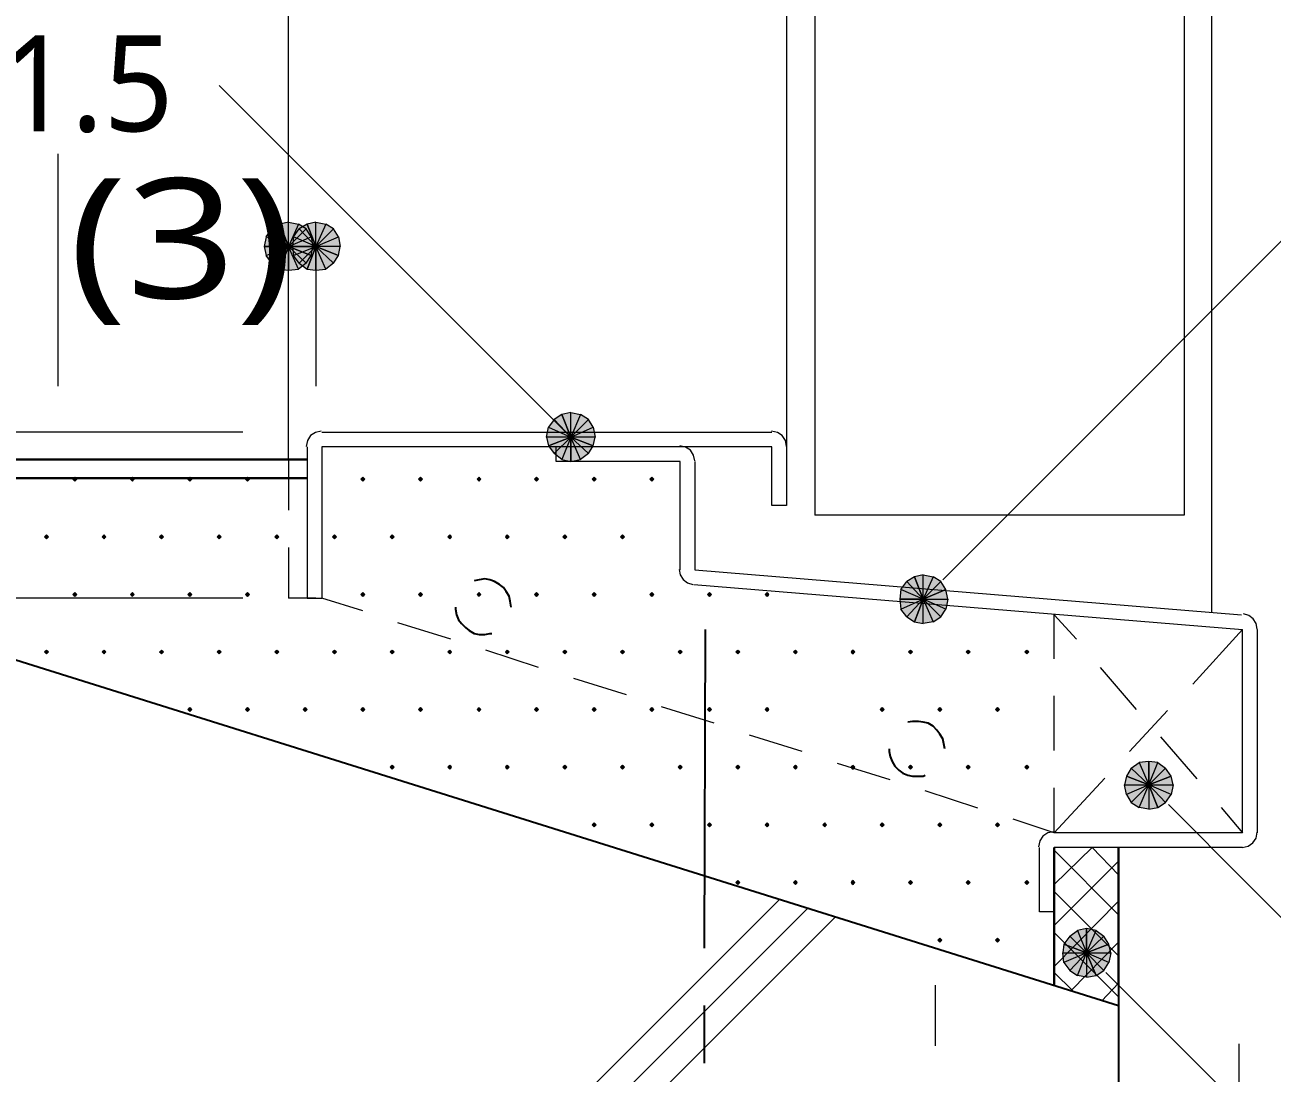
# Model space of a CAD drawing. Header units: millimetres. Extents: x 0 to 420, y 0 to 297.
# Drawn here: x 114.47 to 141.5, y 181.36 to 204.06 of the extents above; entities that cross this region are included whole.
import ezdxf
from ezdxf.enums import TextEntityAlignment as Align

# ---------------------------------------------------------------- set-up
doc = ezdxf.new("R2010")
doc.units = ezdxf.units.MM
doc.styles.add('kst32b', font='NotoSansJP-Variable.ttf')

msp = doc.modelspace()

# ---------------------------------------------------------------- hatches: boundary and pattern name
h = msp.add_hatch(color=7)
h.paths.add_polyline_path([(120.565, 199.644), (120.396, 199.75), (120.184, 199.263), (120.565, 199.644)])
h.paths.add_polyline_path([(120.396, 199.75), (120.184, 199.263), (120.184, 199.792), (120.396, 199.75)])
h.paths.add_polyline_path([(120.184, 199.263), (120.184, 199.792), (119.994, 199.75), (120.184, 199.263)])
h = msp.add_hatch(color=7)
h.paths.add_polyline_path([(121.158, 199.644), (120.989, 199.75), (120.777, 199.263), (121.158, 199.644)])
h.paths.add_polyline_path([(120.989, 199.75), (120.777, 199.263), (120.777, 199.792), (120.989, 199.75)])
h.paths.add_polyline_path([(120.777, 199.263), (120.777, 199.792), (120.587, 199.75), (120.777, 199.263)])
h = msp.add_hatch(color=7)
h.paths.add_polyline_path([(119.994, 199.75), (119.825, 199.644), (120.184, 199.263), (119.994, 199.75)])
h.paths.add_polyline_path([(119.825, 199.644), (120.184, 199.263), (119.698, 199.475), (119.825, 199.644)])
h.paths.add_polyline_path([(120.184, 199.263), (119.698, 199.475), (119.655, 199.263), (120.184, 199.263)])
h = msp.add_hatch(color=7)
h.paths.add_polyline_path([(120.671, 199.072), (120.713, 199.263), (120.184, 199.263), (120.671, 199.072)])
h.paths.add_polyline_path([(120.713, 199.263), (120.184, 199.263), (120.671, 199.475), (120.713, 199.263)])
h.paths.add_polyline_path([(120.184, 199.263), (120.671, 199.475), (120.565, 199.644), (120.184, 199.263)])
h = msp.add_hatch(color=7)
h.paths.add_polyline_path([(120.587, 199.75), (120.417, 199.644), (120.777, 199.263), (120.587, 199.75)])
h.paths.add_polyline_path([(120.417, 199.644), (120.777, 199.263), (120.29, 199.475), (120.417, 199.644)])
h.paths.add_polyline_path([(120.777, 199.263), (120.29, 199.475), (120.269, 199.263), (120.777, 199.263)])
h = msp.add_hatch(color=7)
h.paths.add_polyline_path([(121.264, 199.072), (121.306, 199.263), (120.777, 199.263), (121.264, 199.072)])
h.paths.add_polyline_path([(121.306, 199.263), (120.777, 199.263), (121.264, 199.475), (121.306, 199.263)])
h.paths.add_polyline_path([(120.777, 199.263), (121.264, 199.475), (121.158, 199.644), (120.777, 199.263)])
h = msp.add_hatch(color=7)
h.paths.add_polyline_path([(119.655, 199.263), (119.698, 199.072), (120.184, 199.263), (119.655, 199.263)])
h.paths.add_polyline_path([(119.698, 199.072), (120.184, 199.263), (119.825, 198.903), (119.698, 199.072)])
h.paths.add_polyline_path([(120.184, 199.263), (119.825, 198.903), (119.994, 198.776), (120.184, 199.263)])
for points in [[(119.994, 198.776), (120.184, 198.755), (120.184, 199.263), (119.994, 198.776)], [(120.587, 198.776), (120.777, 198.755), (120.777, 199.263), (120.587, 198.776)], [(126.111, 195.622), (125.942, 195.516), (126.302, 195.136), (126.111, 195.622)], [(115.549, 194.268), (115.528, 194.246), (115.507, 194.225), (115.528, 194.204), (115.549, 194.183), (115.57, 194.204), (115.591, 194.225), (115.57, 194.246), (115.549, 194.268)], [(116.798, 194.268), (116.777, 194.246), (116.755, 194.225), (116.777, 194.204), (116.798, 194.183), (116.819, 194.204), (116.84, 194.225), (116.819, 194.246), (116.798, 194.268)], [(118.046, 194.268), (118.025, 194.246), (118.004, 194.225), (118.025, 194.204), (118.046, 194.183), (118.068, 194.204), (118.089, 194.225), (118.068, 194.246), (118.046, 194.268)], [(119.295, 194.268), (119.274, 194.246), (119.253, 194.225), (119.274, 194.204), (119.295, 194.183), (119.317, 194.204), (119.338, 194.225), (119.317, 194.246), (119.295, 194.268)], [(121.793, 194.268), (121.772, 194.246), (121.751, 194.225), (121.772, 194.204), (121.793, 194.183), (121.814, 194.204), (121.835, 194.225), (121.814, 194.246), (121.793, 194.268)], [(123.042, 194.268), (123.021, 194.246), (123, 194.225), (123.021, 194.204), (123.042, 194.183), (123.063, 194.204), (123.084, 194.225), (123.063, 194.246), (123.042, 194.268)], [(124.312, 194.268), (124.291, 194.246), (124.27, 194.225), (124.291, 194.204), (124.312, 194.183), (124.333, 194.204), (124.354, 194.225), (124.333, 194.246), (124.312, 194.268)], [(125.561, 194.268), (125.54, 194.246), (125.518, 194.225), (125.54, 194.204), (125.561, 194.183), (125.582, 194.204), (125.603, 194.225), (125.582, 194.246), (125.561, 194.268)], [(126.81, 194.268), (126.788, 194.246), (126.767, 194.225), (126.788, 194.204), (126.81, 194.183), (126.831, 194.204), (126.852, 194.225), (126.831, 194.246), (126.81, 194.268)], [(128.058, 194.268), (128.037, 194.246), (128.016, 194.225), (128.037, 194.204), (128.058, 194.183), (128.079, 194.204), (128.101, 194.225), (128.079, 194.246), (128.058, 194.268)], [(114.935, 193.019), (114.914, 192.998), (114.893, 192.976), (114.914, 192.955), (114.935, 192.934), (114.956, 192.955), (114.977, 192.976), (114.956, 192.998), (114.935, 193.019)], [(116.184, 193.019), (116.163, 192.998), (116.142, 192.976), (116.163, 192.955), (116.184, 192.934), (116.205, 192.955), (116.226, 192.976), (116.205, 192.998), (116.184, 193.019)], [(117.433, 193.019), (117.412, 192.998), (117.39, 192.976), (117.412, 192.955), (117.433, 192.934), (117.454, 192.955), (117.475, 192.976), (117.454, 192.998), (117.433, 193.019)], [(118.682, 193.019), (118.66, 192.998), (118.639, 192.976), (118.66, 192.955), (118.682, 192.934), (118.703, 192.955), (118.724, 192.976), (118.703, 192.998), (118.682, 193.019)], [(119.93, 193.019), (119.909, 192.998), (119.888, 192.976), (119.909, 192.955), (119.93, 192.934), (119.952, 192.955), (119.973, 192.976), (119.952, 192.998), (119.93, 193.019)], [(121.179, 193.019), (121.158, 192.998), (121.137, 192.976), (121.158, 192.955), (121.179, 192.934), (121.2, 192.955), (121.221, 192.976), (121.2, 192.998), (121.179, 193.019)], [(122.428, 193.019), (122.407, 192.998), (122.386, 192.976), (122.407, 192.955), (122.428, 192.934), (122.449, 192.955), (122.47, 192.976), (122.449, 192.998), (122.428, 193.019)], [(123.677, 193.019), (123.656, 192.998), (123.635, 192.976), (123.656, 192.955), (123.677, 192.934), (123.698, 192.955), (123.719, 192.976), (123.698, 192.998), (123.677, 193.019)], [(124.926, 193.019), (124.904, 192.998), (124.883, 192.976), (124.904, 192.955), (124.926, 192.934), (124.947, 192.955), (124.968, 192.976), (124.947, 192.998), (124.926, 193.019)], [(126.175, 193.019), (126.153, 192.998), (126.132, 192.976), (126.153, 192.955), (126.175, 192.934), (126.196, 192.955), (126.217, 192.976), (126.196, 192.998), (126.175, 193.019)], [(127.423, 193.019), (127.402, 192.998), (127.381, 192.976), (127.402, 192.955), (127.423, 192.934), (127.445, 192.955), (127.466, 192.976), (127.445, 192.998), (127.423, 193.019)], [(134.429, 191.833), (134.324, 192.003), (133.943, 191.622), (134.429, 191.833)], [(115.549, 191.77), (115.528, 191.749), (115.507, 191.728), (115.528, 191.706), (115.549, 191.685), (115.57, 191.706), (115.591, 191.728), (115.57, 191.749), (115.549, 191.77)], [(116.798, 191.77), (116.777, 191.749), (116.755, 191.728), (116.777, 191.706), (116.798, 191.685), (116.819, 191.706), (116.84, 191.728), (116.819, 191.749), (116.798, 191.77)], [(118.046, 191.77), (118.025, 191.749), (118.004, 191.728), (118.025, 191.706), (118.046, 191.685), (118.068, 191.706), (118.089, 191.728), (118.068, 191.749), (118.046, 191.77)], [(119.295, 191.77), (119.274, 191.749), (119.253, 191.728), (119.274, 191.706), (119.295, 191.685), (119.317, 191.706), (119.338, 191.728), (119.317, 191.749), (119.295, 191.77)], [(121.793, 191.77), (121.772, 191.749), (121.751, 191.728), (121.772, 191.706), (121.793, 191.685), (121.814, 191.706), (121.835, 191.728), (121.814, 191.749), (121.793, 191.77)], [(123.042, 191.77), (123.021, 191.749), (123, 191.728), (123.021, 191.706), (123.042, 191.685), (123.063, 191.706), (123.084, 191.728), (123.063, 191.749), (123.042, 191.77)], [(124.312, 191.77), (124.291, 191.749), (124.27, 191.728), (124.291, 191.706), (124.312, 191.685), (124.333, 191.706), (124.354, 191.728), (124.333, 191.749), (124.312, 191.77)], [(125.561, 191.77), (125.54, 191.749), (125.518, 191.728), (125.54, 191.706), (125.561, 191.685), (125.582, 191.706), (125.603, 191.728), (125.582, 191.749), (125.561, 191.77)], [(126.81, 191.77), (126.788, 191.749), (126.767, 191.728), (126.788, 191.706), (126.81, 191.685), (126.831, 191.706), (126.852, 191.728), (126.831, 191.749), (126.81, 191.77)], [(128.058, 191.77), (128.037, 191.749), (128.016, 191.728), (128.037, 191.706), (128.058, 191.685), (128.079, 191.706), (128.101, 191.728), (128.079, 191.749), (128.058, 191.77)], [(129.307, 191.77), (129.286, 191.749), (129.265, 191.728), (129.286, 191.706), (129.307, 191.685), (129.328, 191.706), (129.35, 191.728), (129.328, 191.749), (129.307, 191.77)], [(130.556, 191.77), (130.535, 191.749), (130.514, 191.728), (130.535, 191.706), (130.556, 191.685), (130.577, 191.706), (130.598, 191.728), (130.577, 191.749), (130.556, 191.77)], [(114.935, 190.521), (114.914, 190.5), (114.893, 190.479), (114.914, 190.458), (114.935, 190.437), (114.956, 190.458), (114.977, 190.479), (114.956, 190.5), (114.935, 190.521)], [(116.184, 190.521), (116.163, 190.5), (116.142, 190.479), (116.163, 190.458), (116.184, 190.437), (116.205, 190.458), (116.226, 190.479), (116.205, 190.5), (116.184, 190.521)], [(117.433, 190.521), (117.412, 190.5), (117.39, 190.479), (117.412, 190.458), (117.433, 190.437), (117.454, 190.458), (117.475, 190.479), (117.454, 190.5), (117.433, 190.521)], [(118.682, 190.521), (118.66, 190.5), (118.639, 190.479), (118.66, 190.458), (118.682, 190.437), (118.703, 190.458), (118.724, 190.479), (118.703, 190.5), (118.682, 190.521)], [(119.93, 190.521), (119.909, 190.5), (119.888, 190.479), (119.909, 190.458), (119.93, 190.437), (119.952, 190.458), (119.973, 190.479), (119.952, 190.5), (119.93, 190.521)], [(121.179, 190.521), (121.158, 190.5), (121.137, 190.479), (121.158, 190.458), (121.179, 190.437), (121.2, 190.458), (121.221, 190.479), (121.2, 190.5), (121.179, 190.521)], [(122.428, 190.521), (122.407, 190.5), (122.386, 190.479), (122.407, 190.458), (122.428, 190.437), (122.449, 190.458), (122.47, 190.479), (122.449, 190.5), (122.428, 190.521)], [(123.677, 190.521), (123.656, 190.5), (123.635, 190.479), (123.656, 190.458), (123.677, 190.437), (123.698, 190.458), (123.719, 190.479), (123.698, 190.5), (123.677, 190.521)], [(124.926, 190.521), (124.904, 190.5), (124.883, 190.479), (124.904, 190.458), (124.926, 190.437), (124.947, 190.458), (124.968, 190.479), (124.947, 190.5), (124.926, 190.521)], [(126.175, 190.521), (126.153, 190.5), (126.132, 190.479), (126.153, 190.458), (126.175, 190.437), (126.196, 190.458), (126.217, 190.479), (126.196, 190.5), (126.175, 190.521)], [(127.423, 190.521), (127.402, 190.5), (127.381, 190.479), (127.402, 190.458), (127.423, 190.437), (127.445, 190.458), (127.466, 190.479), (127.445, 190.5), (127.423, 190.521)], [(128.672, 190.521), (128.651, 190.5), (128.63, 190.479), (128.651, 190.458), (128.672, 190.437), (128.693, 190.458), (128.715, 190.479), (128.693, 190.5), (128.672, 190.521)], [(129.921, 190.521), (129.9, 190.5), (129.879, 190.479), (129.9, 190.458), (129.921, 190.437), (129.942, 190.458), (129.963, 190.479), (129.942, 190.5), (129.921, 190.521)], [(131.17, 190.521), (131.149, 190.5), (131.128, 190.479), (131.149, 190.458), (131.17, 190.437), (131.191, 190.458), (131.212, 190.479), (131.191, 190.5), (131.17, 190.521)], [(132.419, 190.521), (132.397, 190.5), (132.376, 190.479), (132.397, 190.458), (132.419, 190.437), (132.44, 190.458), (132.461, 190.479), (132.44, 190.5), (132.419, 190.521)], [(133.668, 190.521), (133.646, 190.5), (133.625, 190.479), (133.646, 190.458), (133.668, 190.437), (133.689, 190.458), (133.71, 190.479), (133.689, 190.5), (133.668, 190.521)], [(134.916, 190.521), (134.895, 190.5), (134.874, 190.479), (134.895, 190.458), (134.916, 190.437), (134.938, 190.458), (134.959, 190.479), (134.938, 190.5), (134.916, 190.521)], [(136.186, 190.521), (136.165, 190.5), (136.144, 190.479), (136.165, 190.458), (136.186, 190.437), (136.208, 190.458), (136.229, 190.479), (136.208, 190.5), (136.186, 190.521)], [(118.046, 189.272), (118.025, 189.251), (118.004, 189.23), (118.025, 189.209), (118.046, 189.188), (118.068, 189.209), (118.089, 189.23), (118.068, 189.251), (118.046, 189.272)], [(119.295, 189.272), (119.274, 189.251), (119.253, 189.23), (119.274, 189.209), (119.295, 189.188), (119.317, 189.209), (119.338, 189.23), (119.317, 189.251), (119.295, 189.272)], [(120.544, 189.272), (120.523, 189.251), (120.502, 189.23), (120.523, 189.209), (120.544, 189.188), (120.565, 189.209), (120.587, 189.23), (120.565, 189.251), (120.544, 189.272)], [(121.793, 189.272), (121.772, 189.251), (121.751, 189.23), (121.772, 189.209), (121.793, 189.188), (121.814, 189.209), (121.835, 189.23), (121.814, 189.251), (121.793, 189.272)], [(123.042, 189.272), (123.021, 189.251), (123, 189.23), (123.021, 189.209), (123.042, 189.188), (123.063, 189.209), (123.084, 189.23), (123.063, 189.251), (123.042, 189.272)], [(124.312, 189.272), (124.291, 189.251), (124.27, 189.23), (124.291, 189.209), (124.312, 189.188), (124.333, 189.209), (124.354, 189.23), (124.333, 189.251), (124.312, 189.272)], [(125.561, 189.272), (125.54, 189.251), (125.518, 189.23), (125.54, 189.209), (125.561, 189.188), (125.582, 189.209), (125.603, 189.23), (125.582, 189.251), (125.561, 189.272)], [(126.81, 189.272), (126.788, 189.251), (126.767, 189.23), (126.788, 189.209), (126.81, 189.188), (126.831, 189.209), (126.852, 189.23), (126.831, 189.251), (126.81, 189.272)], [(128.058, 189.272), (128.037, 189.251), (128.016, 189.23), (128.037, 189.209), (128.058, 189.188), (128.079, 189.209), (128.101, 189.23), (128.079, 189.251), (128.058, 189.272)], [(129.307, 189.272), (129.286, 189.251), (129.265, 189.23), (129.286, 189.209), (129.307, 189.188), (129.328, 189.209), (129.35, 189.23), (129.328, 189.251), (129.307, 189.272)], [(130.556, 189.272), (130.535, 189.251), (130.514, 189.23), (130.535, 189.209), (130.556, 189.188), (130.577, 189.209), (130.598, 189.23), (130.577, 189.251), (130.556, 189.272)], [(133.054, 189.272), (133.033, 189.251), (133.011, 189.23), (133.033, 189.209), (133.054, 189.188), (133.075, 189.209), (133.096, 189.23), (133.075, 189.251), (133.054, 189.272)], [(134.303, 189.272), (134.281, 189.251), (134.26, 189.23), (134.281, 189.209), (134.303, 189.188), (134.324, 189.209), (134.345, 189.23), (134.324, 189.251), (134.303, 189.272)], [(135.551, 189.272), (135.53, 189.251), (135.509, 189.23), (135.53, 189.209), (135.551, 189.188), (135.572, 189.209), (135.594, 189.23), (135.572, 189.251), (135.551, 189.272)], [(122.428, 188.023), (122.407, 188.002), (122.386, 187.981), (122.407, 187.96), (122.428, 187.939), (122.449, 187.96), (122.47, 187.981), (122.449, 188.002), (122.428, 188.023)], [(123.677, 188.023), (123.656, 188.002), (123.635, 187.981), (123.656, 187.96), (123.677, 187.939), (123.698, 187.96), (123.719, 187.981), (123.698, 188.002), (123.677, 188.023)], [(124.926, 188.023), (124.904, 188.002), (124.883, 187.981), (124.904, 187.96), (124.926, 187.939), (124.947, 187.96), (124.968, 187.981), (124.947, 188.002), (124.926, 188.023)], [(126.175, 188.023), (126.153, 188.002), (126.132, 187.981), (126.153, 187.96), (126.175, 187.939), (126.196, 187.96), (126.217, 187.981), (126.196, 188.002), (126.175, 188.023)], [(127.423, 188.023), (127.402, 188.002), (127.381, 187.981), (127.402, 187.96), (127.423, 187.939), (127.445, 187.96), (127.466, 187.981), (127.445, 188.002), (127.423, 188.023)], [(128.672, 188.023), (128.651, 188.002), (128.63, 187.981), (128.651, 187.96), (128.672, 187.939), (128.693, 187.96), (128.715, 187.981), (128.693, 188.002), (128.672, 188.023)], [(129.921, 188.023), (129.9, 188.002), (129.879, 187.981), (129.9, 187.96), (129.921, 187.939), (129.942, 187.96), (129.963, 187.981), (129.942, 188.002), (129.921, 188.023)], [(131.17, 188.023), (131.149, 188.002), (131.128, 187.981), (131.149, 187.96), (131.17, 187.939), (131.191, 187.96), (131.212, 187.981), (131.191, 188.002), (131.17, 188.023)], [(132.419, 188.023), (132.397, 188.002), (132.376, 187.981), (132.397, 187.96), (132.419, 187.939), (132.44, 187.96), (132.461, 187.981), (132.44, 188.002), (132.419, 188.023)], [(133.668, 188.023), (133.646, 188.002), (133.625, 187.981), (133.646, 187.96), (133.668, 187.939), (133.689, 187.96), (133.71, 187.981), (133.689, 188.002), (133.668, 188.023)], [(134.916, 188.023), (134.895, 188.002), (134.874, 187.981), (134.895, 187.96), (134.916, 187.939), (134.938, 187.96), (134.959, 187.981), (134.938, 188.002), (134.916, 188.023)], [(136.186, 188.023), (136.165, 188.002), (136.144, 187.981), (136.165, 187.96), (136.186, 187.939), (136.208, 187.96), (136.229, 187.981), (136.208, 188.002), (136.186, 188.023)], [(139.023, 187.113), (139.192, 187.219), (138.832, 187.6), (139.023, 187.113)], [(126.81, 186.775), (126.788, 186.754), (126.767, 186.732), (126.788, 186.711), (126.81, 186.69), (126.831, 186.711), (126.852, 186.732), (126.831, 186.754), (126.81, 186.775)], [(128.058, 186.775), (128.037, 186.754), (128.016, 186.732), (128.037, 186.711), (128.058, 186.69), (128.079, 186.711), (128.101, 186.732), (128.079, 186.754), (128.058, 186.775)], [(129.307, 186.775), (129.286, 186.754), (129.265, 186.732), (129.286, 186.711), (129.307, 186.69), (129.328, 186.711), (129.35, 186.732), (129.328, 186.754), (129.307, 186.775)], [(130.556, 186.775), (130.535, 186.754), (130.514, 186.732), (130.535, 186.711), (130.556, 186.69), (130.577, 186.711), (130.598, 186.732), (130.577, 186.754), (130.556, 186.775)], [(131.805, 186.775), (131.784, 186.754), (131.762, 186.732), (131.784, 186.711), (131.805, 186.69), (131.826, 186.711), (131.847, 186.732), (131.826, 186.754), (131.805, 186.775)], [(133.054, 186.775), (133.033, 186.754), (133.011, 186.732), (133.033, 186.711), (133.054, 186.69), (133.075, 186.711), (133.096, 186.732), (133.075, 186.754), (133.054, 186.775)], [(134.303, 186.775), (134.281, 186.754), (134.26, 186.732), (134.281, 186.711), (134.303, 186.69), (134.324, 186.711), (134.345, 186.732), (134.324, 186.754), (134.303, 186.775)], [(135.551, 186.775), (135.53, 186.754), (135.509, 186.732), (135.53, 186.711), (135.551, 186.69), (135.572, 186.711), (135.594, 186.732), (135.572, 186.754), (135.551, 186.775)], [(129.921, 185.526), (129.9, 185.505), (129.879, 185.483), (129.9, 185.462), (129.921, 185.441), (129.942, 185.462), (129.963, 185.483), (129.942, 185.505), (129.921, 185.526)], [(131.17, 185.526), (131.149, 185.505), (131.128, 185.483), (131.149, 185.462), (131.17, 185.441), (131.191, 185.462), (131.212, 185.483), (131.191, 185.505), (131.17, 185.526)], [(132.419, 185.526), (132.397, 185.505), (132.376, 185.483), (132.397, 185.462), (132.419, 185.441), (132.44, 185.462), (132.461, 185.483), (132.44, 185.505), (132.419, 185.526)], [(133.668, 185.526), (133.646, 185.505), (133.625, 185.483), (133.646, 185.462), (133.668, 185.441), (133.689, 185.462), (133.71, 185.483), (133.689, 185.505), (133.668, 185.526)], [(134.916, 185.526), (134.895, 185.505), (134.874, 185.483), (134.895, 185.462), (134.916, 185.441), (134.938, 185.462), (134.959, 185.483), (134.938, 185.505), (134.916, 185.526)], [(136.186, 185.526), (136.165, 185.505), (136.144, 185.483), (136.165, 185.462), (136.186, 185.441), (136.208, 185.462), (136.229, 185.483), (136.208, 185.505), (136.186, 185.526)], [(134.303, 184.277), (134.281, 184.256), (134.26, 184.235), (134.281, 184.213), (134.303, 184.192), (134.324, 184.213), (134.345, 184.235), (134.324, 184.256), (134.303, 184.277)], [(135.551, 184.277), (135.53, 184.256), (135.509, 184.235), (135.53, 184.213), (135.551, 184.192), (135.572, 184.213), (135.594, 184.235), (135.572, 184.256), (135.551, 184.277)], [(137.689, 183.473), (137.859, 183.579), (137.478, 183.959), (137.689, 183.473)]]:
    msp.add_hatch(color=7).paths.add_polyline_path(points)
h = msp.add_hatch(color=7)
h.paths.add_polyline_path([(120.184, 198.755), (120.396, 198.776), (120.184, 199.263), (120.184, 198.755)])
h.paths.add_polyline_path([(120.396, 198.776), (120.184, 199.263), (120.565, 198.903), (120.396, 198.776)])
h.paths.add_polyline_path([(120.184, 199.263), (120.565, 198.903), (120.671, 199.072), (120.184, 199.263)])
h = msp.add_hatch(color=7)
h.paths.add_polyline_path([(120.269, 199.263), (120.29, 199.072), (120.777, 199.263), (120.269, 199.263)])
h.paths.add_polyline_path([(120.29, 199.072), (120.777, 199.263), (120.417, 198.903), (120.29, 199.072)])
h.paths.add_polyline_path([(120.777, 199.263), (120.417, 198.903), (120.587, 198.776), (120.777, 199.263)])
h = msp.add_hatch(color=7)
h.paths.add_polyline_path([(120.777, 198.755), (120.989, 198.776), (120.777, 199.263), (120.777, 198.755)])
h.paths.add_polyline_path([(120.989, 198.776), (120.777, 199.263), (121.158, 198.903), (120.989, 198.776)])
h.paths.add_polyline_path([(120.777, 199.263), (121.158, 198.903), (121.264, 199.072), (120.777, 199.263)])
h = msp.add_hatch(color=7)
h.paths.add_polyline_path([(125.942, 195.516), (125.815, 195.347), (126.302, 195.136), (125.942, 195.516)])
h.paths.add_polyline_path([(125.815, 195.347), (126.302, 195.136), (125.772, 195.136), (125.815, 195.347)])
h.paths.add_polyline_path([(126.302, 195.136), (125.772, 195.136), (125.815, 194.945), (126.302, 195.136)])
h = msp.add_hatch(color=7)
h.paths.add_polyline_path([(126.683, 195.516), (126.513, 195.622), (126.302, 195.136), (126.683, 195.516)])
h.paths.add_polyline_path([(126.513, 195.622), (126.302, 195.136), (126.302, 195.665), (126.513, 195.622)])
h.paths.add_polyline_path([(126.302, 195.136), (126.302, 195.665), (126.111, 195.622), (126.302, 195.136)])
h = msp.add_hatch(color=7)
h.paths.add_polyline_path([(126.788, 194.945), (126.831, 195.136), (126.302, 195.136), (126.788, 194.945)])
h.paths.add_polyline_path([(126.831, 195.136), (126.302, 195.136), (126.788, 195.347), (126.831, 195.136)])
h.paths.add_polyline_path([(126.302, 195.136), (126.788, 195.347), (126.683, 195.516), (126.302, 195.136)])
h = msp.add_hatch(color=7)
h.paths.add_polyline_path([(125.815, 194.945), (125.942, 194.776), (126.302, 195.136), (125.815, 194.945)])
h.paths.add_polyline_path([(125.942, 194.776), (126.302, 195.136), (126.111, 194.649), (125.942, 194.776)])
h.paths.add_polyline_path([(126.302, 195.136), (126.111, 194.649), (126.302, 194.606), (126.302, 195.136)])
h = msp.add_hatch(color=7)
h.paths.add_polyline_path([(126.302, 194.606), (126.513, 194.649), (126.302, 195.136), (126.302, 194.606)])
h.paths.add_polyline_path([(126.513, 194.649), (126.302, 195.136), (126.683, 194.776), (126.513, 194.649)])
h.paths.add_polyline_path([(126.302, 195.136), (126.683, 194.776), (126.788, 194.945), (126.302, 195.136)])
h = msp.add_hatch(color=7)
h.paths.add_polyline_path([(133.752, 192.109), (133.583, 192.003), (133.943, 191.622), (133.752, 192.109)])
h.paths.add_polyline_path([(133.583, 192.003), (133.943, 191.622), (133.456, 191.833), (133.583, 192.003)])
h.paths.add_polyline_path([(133.943, 191.622), (133.456, 191.833), (133.435, 191.622), (133.943, 191.622)])
h = msp.add_hatch(color=7)
h.paths.add_polyline_path([(134.324, 192.003), (134.154, 192.109), (133.943, 191.622), (134.324, 192.003)])
h.paths.add_polyline_path([(134.154, 192.109), (133.943, 191.622), (133.943, 192.151), (134.154, 192.109)])
h.paths.add_polyline_path([(133.943, 191.622), (133.943, 192.151), (133.752, 192.109), (133.943, 191.622)])
h = msp.add_hatch(color=7)
h.paths.add_polyline_path([(134.324, 191.241), (134.429, 191.41), (133.943, 191.622), (134.324, 191.241)])
h.paths.add_polyline_path([(134.429, 191.41), (133.943, 191.622), (134.472, 191.622), (134.429, 191.41)])
h.paths.add_polyline_path([(133.943, 191.622), (134.472, 191.622), (134.429, 191.833), (133.943, 191.622)])
h = msp.add_hatch(color=7)
h.paths.add_polyline_path([(133.435, 191.622), (133.456, 191.41), (133.943, 191.622), (133.435, 191.622)])
h.paths.add_polyline_path([(133.456, 191.41), (133.943, 191.622), (133.583, 191.241), (133.456, 191.41)])
h.paths.add_polyline_path([(133.943, 191.622), (133.583, 191.241), (133.752, 191.135), (133.943, 191.622)])
h = msp.add_hatch(color=7)
h.paths.add_polyline_path([(133.752, 191.135), (133.943, 191.093), (133.943, 191.622), (133.752, 191.135)])
h.paths.add_polyline_path([(133.943, 191.093), (133.943, 191.622), (134.154, 191.135), (133.943, 191.093)])
h.paths.add_polyline_path([(133.943, 191.622), (134.154, 191.135), (134.324, 191.241), (133.943, 191.622)])
h = msp.add_hatch(color=7)
h.paths.add_polyline_path([(138.832, 188.108), (138.621, 188.087), (138.832, 187.6), (138.832, 188.108)])
h.paths.add_polyline_path([(138.621, 188.087), (138.832, 187.6), (138.451, 187.96), (138.621, 188.087)])
h.paths.add_polyline_path([(138.832, 187.6), (138.451, 187.96), (138.345, 187.791), (138.832, 187.6)])
h = msp.add_hatch(color=7)
h.paths.add_polyline_path([(139.319, 187.791), (139.192, 187.96), (138.832, 187.6), (139.319, 187.791)])
h.paths.add_polyline_path([(139.192, 187.96), (138.832, 187.6), (139.023, 188.087), (139.192, 187.96)])
h.paths.add_polyline_path([(138.832, 187.6), (139.023, 188.087), (138.832, 188.108), (138.832, 187.6)])
h = msp.add_hatch(color=7)
h.paths.add_polyline_path([(138.345, 187.791), (138.303, 187.6), (138.832, 187.6), (138.345, 187.791)])
h.paths.add_polyline_path([(138.303, 187.6), (138.832, 187.6), (138.345, 187.388), (138.303, 187.6)])
h.paths.add_polyline_path([(138.832, 187.6), (138.345, 187.388), (138.451, 187.219), (138.832, 187.6)])
h = msp.add_hatch(color=7)
h.paths.add_polyline_path([(139.192, 187.219), (139.319, 187.388), (138.832, 187.6), (139.192, 187.219)])
h.paths.add_polyline_path([(139.319, 187.388), (138.832, 187.6), (139.361, 187.6), (139.319, 187.388)])
h.paths.add_polyline_path([(138.832, 187.6), (139.361, 187.6), (139.319, 187.791), (138.832, 187.6)])
h = msp.add_hatch(color=7)
h.paths.add_polyline_path([(138.451, 187.219), (138.621, 187.113), (138.832, 187.6), (138.451, 187.219)])
h.paths.add_polyline_path([(138.621, 187.113), (138.832, 187.6), (138.832, 187.071), (138.621, 187.113)])
h.paths.add_polyline_path([(138.832, 187.6), (138.832, 187.071), (139.023, 187.113), (138.832, 187.6)])
h = msp.add_hatch(color=7)
h.paths.add_polyline_path([(137.478, 184.489), (137.287, 184.446), (137.478, 183.959), (137.478, 184.489)])
h.paths.add_polyline_path([(137.287, 184.446), (137.478, 183.959), (137.118, 184.319), (137.287, 184.446)])
h.paths.add_polyline_path([(137.478, 183.959), (137.118, 184.319), (136.991, 184.15), (137.478, 183.959)])
h = msp.add_hatch(color=7)
h.paths.add_polyline_path([(137.964, 184.15), (137.859, 184.319), (137.478, 183.959), (137.964, 184.15)])
h.paths.add_polyline_path([(137.859, 184.319), (137.478, 183.959), (137.689, 184.446), (137.859, 184.319)])
h.paths.add_polyline_path([(137.478, 183.959), (137.689, 184.446), (137.478, 184.489), (137.478, 183.959)])
h = msp.add_hatch(color=7)
h.paths.add_polyline_path([(136.991, 184.15), (136.97, 183.959), (137.478, 183.959), (136.991, 184.15)])
h.paths.add_polyline_path([(136.97, 183.959), (137.478, 183.959), (136.991, 183.748), (136.97, 183.959)])
h.paths.add_polyline_path([(137.478, 183.959), (136.991, 183.748), (137.118, 183.579), (137.478, 183.959)])
h = msp.add_hatch(color=7)
h.paths.add_polyline_path([(137.859, 183.579), (137.964, 183.748), (137.478, 183.959), (137.859, 183.579)])
h.paths.add_polyline_path([(137.964, 183.748), (137.478, 183.959), (138.007, 183.959), (137.964, 183.748)])
h.paths.add_polyline_path([(137.478, 183.959), (138.007, 183.959), (137.964, 184.15), (137.478, 183.959)])
h = msp.add_hatch(color=7)
h.paths.add_polyline_path([(137.118, 183.579), (137.287, 183.473), (137.478, 183.959), (137.118, 183.579)])
h.paths.add_polyline_path([(137.287, 183.473), (137.478, 183.959), (137.478, 183.43), (137.287, 183.473)])
h.paths.add_polyline_path([(137.478, 183.959), (137.478, 183.43), (137.689, 183.473), (137.478, 183.959)])

# ---------------------------------------------------------------- linework, layer by layer
at = {"lineweight": 13}
for points in [[(120.184, 194.649), (120.184, 221.255)], [(130.979, 221.255), (130.979, 194.924)], [(131.593, 221.255), (131.593, 193.442)], [(139.594, 221.255), (139.594, 193.442)], [(140.187, 221.255), (140.187, 191.325)], [(126.302, 195.136), (118.682, 202.755)], [(134.366, 192.045), (143.849, 201.528)], [(115.189, 196.236), (115.189, 201.274)], [(120.777, 199.263), (120.184, 199.263)], [(120.777, 199.263), (120.777, 196.236)], [(119.19, 195.241), (104.182, 195.241)], [(120.893, 195.262), (120.766, 195.237), (120.661, 195.166), (120.591, 195.062), (120.565, 194.934)], [(120.904, 195.241), (130.662, 195.241)], [(130.979, 194.934), (130.954, 195.062), (130.883, 195.166), (130.779, 195.237), (130.651, 195.262)], [(120.587, 194.924), (120.587, 191.643)], [(120.904, 194.924), (120.904, 191.643)], [(130.662, 194.924), (120.904, 194.924)], [(128.672, 194.606), (125.984, 194.606), (125.984, 194.924)], [(128.99, 194.617), (128.964, 194.745), (128.894, 194.849), (128.789, 194.919), (128.662, 194.945)], [(130.979, 194.924), (130.979, 193.654), (130.662, 193.654), (130.662, 194.924)], [(120.184, 194.649), (120.184, 193.548)], [(128.672, 192.257), (128.672, 194.606)], [(128.99, 194.606), (128.99, 192.257)], [(139.594, 193.442), (131.593, 193.442)], [(120.184, 192.744), (120.184, 191.643)], [(128.651, 192.267), (128.674, 192.147), (128.737, 192.046), (128.832, 191.974), (128.95, 191.941)], [(128.99, 192.257), (140.843, 191.283)], [(128.969, 191.939), (140.864, 190.966)], [(119.19, 191.643), (104.182, 191.643)], [(120.777, 191.643), (120.184, 191.643)], [(120.587, 191.643), (120.904, 191.643)], [(120.777, 191.643), (120.587, 191.643)], [(121.793, 191.368), (120.904, 191.643)], [(136.779, 191.283), (137.266, 190.754)], [(136.779, 190.331), (136.779, 191.283)], [(141.182, 190.976), (141.159, 191.097), (141.096, 191.198), (141.001, 191.269), (140.883, 191.303)], [(123.698, 190.754), (122.555, 191.114)], [(139.785, 189.78), (140.864, 190.966)], [(140.864, 186.563), (140.864, 190.966)], [(141.182, 190.966), (141.182, 186.563)], [(125.603, 190.14), (124.46, 190.521)], [(137.774, 190.14), (138.557, 189.23)], [(127.508, 189.547), (126.365, 189.907)], [(136.779, 188.341), (136.779, 189.526)], [(129.413, 188.934), (128.27, 189.294)], [(138.409, 188.32), (139.234, 189.209)], [(131.318, 188.32), (130.175, 188.68)], [(139.086, 188.637), (139.869, 187.727)], [(133.223, 187.706), (132.08, 188.066)], [(136.779, 186.563), (137.88, 187.748)], [(135.128, 187.092), (133.985, 187.473)], [(140.864, 186.563), (136.779, 186.563), (136.779, 187.537)], [(139.255, 187.177), (144.484, 181.928)], [(140.399, 187.113), (140.864, 186.563)], [(136.779, 186.563), (135.89, 186.859)], [(136.768, 186.584), (136.641, 186.558), (136.536, 186.488), (136.466, 186.384), (136.44, 186.256)], [(140.854, 186.246), (140.981, 186.271), (141.086, 186.342), (141.156, 186.446), (141.182, 186.574)], [(136.779, 184.848), (136.462, 184.848), (136.462, 186.246)], [(140.864, 186.246), (136.779, 186.246)], [(136.779, 185.441), (137.604, 186.246)], [(138.176, 184.785), (136.779, 186.182)], [(138.176, 185.653), (137.604, 186.246)], [(136.779, 184.552), (138.176, 185.949)], [(138.176, 183.896), (136.779, 185.293)], [(115.57, 169.862), (130.831, 185.124)], [(116.374, 169.862), (131.445, 184.933)], [(136.779, 183.663), (138.176, 185.081)], [(117.158, 169.862), (132.038, 184.743)], [(138.176, 183.007), (136.779, 184.404)], [(137.139, 183.134), (138.176, 184.192)], [(137.181, 183.134), (136.779, 183.536)], [(137.816, 182.922), (138.176, 183.303)], [(137.901, 183.536), (143.15, 178.287)], [(134.197, 183.261), (134.197, 181.949)], [(140.779, 181.991), (140.779, 176.382)]]:
    msp.add_lwpolyline(points, dxfattribs=at)
at = {"lineweight": 0}
for points in [[(120.184, 199.263), (120.184, 199.792), (119.994, 199.75)], [(120.396, 199.75), (120.184, 199.263), (120.184, 199.792)], [(120.777, 199.263), (120.777, 199.792), (120.587, 199.75)], [(120.989, 199.75), (120.777, 199.263), (120.777, 199.792)], [(119.825, 199.644), (120.184, 199.263), (119.698, 199.475)], [(119.994, 199.75), (119.825, 199.644), (120.184, 199.263)], [(120.565, 199.644), (120.396, 199.75), (120.184, 199.263)], [(120.184, 199.263), (120.671, 199.475), (120.565, 199.644)], [(120.417, 199.644), (120.777, 199.263), (120.29, 199.475)], [(120.587, 199.75), (120.417, 199.644), (120.777, 199.263)], [(121.158, 199.644), (120.989, 199.75), (120.777, 199.263)], [(120.777, 199.263), (121.264, 199.475), (121.158, 199.644)], [(120.184, 199.263), (119.698, 199.475), (119.655, 199.263)], [(119.655, 199.263), (119.698, 199.072), (120.184, 199.263)], [(119.698, 199.072), (120.184, 199.263), (119.825, 198.903)], [(120.184, 199.263), (119.825, 198.903), (119.994, 198.776)], [(119.994, 198.776), (120.184, 198.755), (120.184, 199.263)], [(120.713, 199.263), (120.184, 199.263), (120.671, 199.475)], [(120.184, 198.755), (120.396, 198.776), (120.184, 199.263)], [(120.396, 198.776), (120.184, 199.263), (120.565, 198.903)], [(120.184, 199.263), (120.565, 198.903), (120.671, 199.072)], [(120.671, 199.072), (120.713, 199.263), (120.184, 199.263)], [(120.777, 199.263), (120.29, 199.475), (120.269, 199.263)], [(120.269, 199.263), (120.29, 199.072), (120.777, 199.263)], [(120.29, 199.072), (120.777, 199.263), (120.417, 198.903)], [(120.777, 199.263), (120.417, 198.903), (120.587, 198.776)], [(120.587, 198.776), (120.777, 198.755), (120.777, 199.263)], [(121.306, 199.263), (120.777, 199.263), (121.264, 199.475)], [(120.777, 198.755), (120.989, 198.776), (120.777, 199.263)], [(120.989, 198.776), (120.777, 199.263), (121.158, 198.903)], [(120.777, 199.263), (121.158, 198.903), (121.264, 199.072)], [(121.264, 199.072), (121.306, 199.263), (120.777, 199.263)], [(125.942, 195.516), (125.815, 195.347), (126.302, 195.136)], [(126.111, 195.622), (125.942, 195.516), (126.302, 195.136)], [(126.302, 195.136), (126.302, 195.665), (126.111, 195.622)], [(126.513, 195.622), (126.302, 195.136), (126.302, 195.665)], [(126.683, 195.516), (126.513, 195.622), (126.302, 195.136)], [(126.302, 195.136), (126.788, 195.347), (126.683, 195.516)], [(125.815, 195.347), (126.302, 195.136), (125.772, 195.136)], [(126.831, 195.136), (126.302, 195.136), (126.788, 195.347)], [(126.302, 195.136), (125.772, 195.136), (125.815, 194.945)], [(125.815, 194.945), (125.942, 194.776), (126.302, 195.136)], [(125.942, 194.776), (126.302, 195.136), (126.111, 194.649)], [(126.302, 195.136), (126.111, 194.649), (126.302, 194.606)], [(126.302, 194.606), (126.513, 194.649), (126.302, 195.136)], [(126.513, 194.649), (126.302, 195.136), (126.683, 194.776)], [(126.302, 195.136), (126.683, 194.776), (126.788, 194.945)], [(126.788, 194.945), (126.831, 195.136), (126.302, 195.136)], [(115.549, 194.268), (115.528, 194.246), (115.507, 194.225), (115.528, 194.204), (115.549, 194.183), (115.57, 194.204), (115.591, 194.225), (115.57, 194.246)], [(116.798, 194.268), (116.777, 194.246), (116.755, 194.225), (116.777, 194.204), (116.798, 194.183), (116.819, 194.204), (116.84, 194.225), (116.819, 194.246)], [(118.046, 194.268), (118.025, 194.246), (118.004, 194.225), (118.025, 194.204), (118.046, 194.183), (118.068, 194.204), (118.089, 194.225), (118.068, 194.246)], [(119.295, 194.268), (119.274, 194.246), (119.253, 194.225), (119.274, 194.204), (119.295, 194.183), (119.317, 194.204), (119.338, 194.225), (119.317, 194.246)], [(121.793, 194.268), (121.772, 194.246), (121.751, 194.225), (121.772, 194.204), (121.793, 194.183), (121.814, 194.204), (121.835, 194.225), (121.814, 194.246)], [(123.042, 194.268), (123.021, 194.246), (123, 194.225), (123.021, 194.204), (123.042, 194.183), (123.063, 194.204), (123.084, 194.225), (123.063, 194.246)], [(124.312, 194.268), (124.291, 194.246), (124.27, 194.225), (124.291, 194.204), (124.312, 194.183), (124.333, 194.204), (124.354, 194.225), (124.333, 194.246)], [(125.561, 194.268), (125.54, 194.246), (125.518, 194.225), (125.54, 194.204), (125.561, 194.183), (125.582, 194.204), (125.603, 194.225), (125.582, 194.246)], [(126.81, 194.268), (126.788, 194.246), (126.767, 194.225), (126.788, 194.204), (126.81, 194.183), (126.831, 194.204), (126.852, 194.225), (126.831, 194.246)], [(128.058, 194.268), (128.037, 194.246), (128.016, 194.225), (128.037, 194.204), (128.058, 194.183), (128.079, 194.204), (128.101, 194.225), (128.079, 194.246)], [(114.935, 193.019), (114.914, 192.998), (114.893, 192.976), (114.914, 192.955), (114.935, 192.934), (114.956, 192.955), (114.977, 192.976), (114.956, 192.998)], [(116.184, 193.019), (116.163, 192.998), (116.142, 192.976), (116.163, 192.955), (116.184, 192.934), (116.205, 192.955), (116.226, 192.976), (116.205, 192.998)], [(117.433, 193.019), (117.412, 192.998), (117.39, 192.976), (117.412, 192.955), (117.433, 192.934), (117.454, 192.955), (117.475, 192.976), (117.454, 192.998)], [(118.682, 193.019), (118.66, 192.998), (118.639, 192.976), (118.66, 192.955), (118.682, 192.934), (118.703, 192.955), (118.724, 192.976), (118.703, 192.998)], [(119.93, 193.019), (119.909, 192.998), (119.888, 192.976), (119.909, 192.955), (119.93, 192.934), (119.952, 192.955), (119.973, 192.976), (119.952, 192.998)], [(121.179, 193.019), (121.158, 192.998), (121.137, 192.976), (121.158, 192.955), (121.179, 192.934), (121.2, 192.955), (121.221, 192.976), (121.2, 192.998)], [(122.428, 193.019), (122.407, 192.998), (122.386, 192.976), (122.407, 192.955), (122.428, 192.934), (122.449, 192.955), (122.47, 192.976), (122.449, 192.998)], [(123.677, 193.019), (123.656, 192.998), (123.635, 192.976), (123.656, 192.955), (123.677, 192.934), (123.698, 192.955), (123.719, 192.976), (123.698, 192.998)], [(124.926, 193.019), (124.904, 192.998), (124.883, 192.976), (124.904, 192.955), (124.926, 192.934), (124.947, 192.955), (124.968, 192.976), (124.947, 192.998)], [(126.175, 193.019), (126.153, 192.998), (126.132, 192.976), (126.153, 192.955), (126.175, 192.934), (126.196, 192.955), (126.217, 192.976), (126.196, 192.998)], [(127.423, 193.019), (127.402, 192.998), (127.381, 192.976), (127.402, 192.955), (127.423, 192.934), (127.445, 192.955), (127.466, 192.976), (127.445, 192.998)], [(133.583, 192.003), (133.943, 191.622), (133.456, 191.833)], [(133.752, 192.109), (133.583, 192.003), (133.943, 191.622)], [(133.943, 191.622), (133.943, 192.151), (133.752, 192.109)], [(134.154, 192.109), (133.943, 191.622), (133.943, 192.151)], [(134.324, 192.003), (134.154, 192.109), (133.943, 191.622)], [(134.429, 191.833), (134.324, 192.003), (133.943, 191.622)], [(115.549, 191.77), (115.528, 191.749), (115.507, 191.728), (115.528, 191.706), (115.549, 191.685), (115.57, 191.706), (115.591, 191.728), (115.57, 191.749)], [(116.798, 191.77), (116.777, 191.749), (116.755, 191.728), (116.777, 191.706), (116.798, 191.685), (116.819, 191.706), (116.84, 191.728), (116.819, 191.749)], [(118.046, 191.77), (118.025, 191.749), (118.004, 191.728), (118.025, 191.706), (118.046, 191.685), (118.068, 191.706), (118.089, 191.728), (118.068, 191.749)], [(119.295, 191.77), (119.274, 191.749), (119.253, 191.728), (119.274, 191.706), (119.295, 191.685), (119.317, 191.706), (119.338, 191.728), (119.317, 191.749)], [(121.793, 191.77), (121.772, 191.749), (121.751, 191.728), (121.772, 191.706), (121.793, 191.685), (121.814, 191.706), (121.835, 191.728), (121.814, 191.749)], [(123.042, 191.77), (123.021, 191.749), (123, 191.728), (123.021, 191.706), (123.042, 191.685), (123.063, 191.706), (123.084, 191.728), (123.063, 191.749)], [(124.312, 191.77), (124.291, 191.749), (124.27, 191.728), (124.291, 191.706), (124.312, 191.685), (124.333, 191.706), (124.354, 191.728), (124.333, 191.749)], [(125.561, 191.77), (125.54, 191.749), (125.518, 191.728), (125.54, 191.706), (125.561, 191.685), (125.582, 191.706), (125.603, 191.728), (125.582, 191.749)], [(126.81, 191.77), (126.788, 191.749), (126.767, 191.728), (126.788, 191.706), (126.81, 191.685), (126.831, 191.706), (126.852, 191.728), (126.831, 191.749)], [(128.058, 191.77), (128.037, 191.749), (128.016, 191.728), (128.037, 191.706), (128.058, 191.685), (128.079, 191.706), (128.101, 191.728), (128.079, 191.749)], [(129.307, 191.77), (129.286, 191.749), (129.265, 191.728), (129.286, 191.706), (129.307, 191.685), (129.328, 191.706), (129.35, 191.728), (129.328, 191.749)], [(130.556, 191.77), (130.535, 191.749), (130.514, 191.728), (130.535, 191.706), (130.556, 191.685), (130.577, 191.706), (130.598, 191.728), (130.577, 191.749)], [(133.943, 191.622), (133.456, 191.833), (133.435, 191.622)], [(133.943, 191.622), (134.472, 191.622), (134.429, 191.833)], [(133.435, 191.622), (133.456, 191.41), (133.943, 191.622)], [(133.456, 191.41), (133.943, 191.622), (133.583, 191.241)], [(133.943, 191.622), (133.583, 191.241), (133.752, 191.135)], [(133.752, 191.135), (133.943, 191.093), (133.943, 191.622)], [(133.943, 191.093), (133.943, 191.622), (134.154, 191.135)], [(133.943, 191.622), (134.154, 191.135), (134.324, 191.241)], [(134.324, 191.241), (134.429, 191.41), (133.943, 191.622)], [(134.429, 191.41), (133.943, 191.622), (134.472, 191.622)], [(114.935, 190.521), (114.914, 190.5), (114.893, 190.479), (114.914, 190.458), (114.935, 190.437), (114.956, 190.458), (114.977, 190.479), (114.956, 190.5)], [(116.184, 190.521), (116.163, 190.5), (116.142, 190.479), (116.163, 190.458), (116.184, 190.437), (116.205, 190.458), (116.226, 190.479), (116.205, 190.5)], [(117.433, 190.521), (117.412, 190.5), (117.39, 190.479), (117.412, 190.458), (117.433, 190.437), (117.454, 190.458), (117.475, 190.479), (117.454, 190.5)], [(118.682, 190.521), (118.66, 190.5), (118.639, 190.479), (118.66, 190.458), (118.682, 190.437), (118.703, 190.458), (118.724, 190.479), (118.703, 190.5)], [(119.93, 190.521), (119.909, 190.5), (119.888, 190.479), (119.909, 190.458), (119.93, 190.437), (119.952, 190.458), (119.973, 190.479), (119.952, 190.5)], [(121.179, 190.521), (121.158, 190.5), (121.137, 190.479), (121.158, 190.458), (121.179, 190.437), (121.2, 190.458), (121.221, 190.479), (121.2, 190.5)], [(122.428, 190.521), (122.407, 190.5), (122.386, 190.479), (122.407, 190.458), (122.428, 190.437), (122.449, 190.458), (122.47, 190.479), (122.449, 190.5)], [(123.677, 190.521), (123.656, 190.5), (123.635, 190.479), (123.656, 190.458), (123.677, 190.437), (123.698, 190.458), (123.719, 190.479), (123.698, 190.5)], [(124.926, 190.521), (124.904, 190.5), (124.883, 190.479), (124.904, 190.458), (124.926, 190.437), (124.947, 190.458), (124.968, 190.479), (124.947, 190.5)], [(126.175, 190.521), (126.153, 190.5), (126.132, 190.479), (126.153, 190.458), (126.175, 190.437), (126.196, 190.458), (126.217, 190.479), (126.196, 190.5)], [(127.423, 190.521), (127.402, 190.5), (127.381, 190.479), (127.402, 190.458), (127.423, 190.437), (127.445, 190.458), (127.466, 190.479), (127.445, 190.5)], [(128.672, 190.521), (128.651, 190.5), (128.63, 190.479), (128.651, 190.458), (128.672, 190.437), (128.693, 190.458), (128.715, 190.479), (128.693, 190.5)], [(129.921, 190.521), (129.9, 190.5), (129.879, 190.479), (129.9, 190.458), (129.921, 190.437), (129.942, 190.458), (129.963, 190.479), (129.942, 190.5)], [(131.17, 190.521), (131.149, 190.5), (131.128, 190.479), (131.149, 190.458), (131.17, 190.437), (131.191, 190.458), (131.212, 190.479), (131.191, 190.5)], [(132.419, 190.521), (132.397, 190.5), (132.376, 190.479), (132.397, 190.458), (132.419, 190.437), (132.44, 190.458), (132.461, 190.479), (132.44, 190.5)], [(133.668, 190.521), (133.646, 190.5), (133.625, 190.479), (133.646, 190.458), (133.668, 190.437), (133.689, 190.458), (133.71, 190.479), (133.689, 190.5)], [(134.916, 190.521), (134.895, 190.5), (134.874, 190.479), (134.895, 190.458), (134.916, 190.437), (134.938, 190.458), (134.959, 190.479), (134.938, 190.5)], [(136.186, 190.521), (136.165, 190.5), (136.144, 190.479), (136.165, 190.458), (136.186, 190.437), (136.208, 190.458), (136.229, 190.479), (136.208, 190.5)], [(118.046, 189.272), (118.025, 189.251), (118.004, 189.23), (118.025, 189.209), (118.046, 189.188), (118.068, 189.209), (118.089, 189.23), (118.068, 189.251)], [(119.295, 189.272), (119.274, 189.251), (119.253, 189.23), (119.274, 189.209), (119.295, 189.188), (119.317, 189.209), (119.338, 189.23), (119.317, 189.251)], [(120.544, 189.272), (120.523, 189.251), (120.502, 189.23), (120.523, 189.209), (120.544, 189.188), (120.565, 189.209), (120.587, 189.23), (120.565, 189.251)], [(121.793, 189.272), (121.772, 189.251), (121.751, 189.23), (121.772, 189.209), (121.793, 189.188), (121.814, 189.209), (121.835, 189.23), (121.814, 189.251)], [(123.042, 189.272), (123.021, 189.251), (123, 189.23), (123.021, 189.209), (123.042, 189.188), (123.063, 189.209), (123.084, 189.23), (123.063, 189.251)], [(124.312, 189.272), (124.291, 189.251), (124.27, 189.23), (124.291, 189.209), (124.312, 189.188), (124.333, 189.209), (124.354, 189.23), (124.333, 189.251)], [(125.561, 189.272), (125.54, 189.251), (125.518, 189.23), (125.54, 189.209), (125.561, 189.188), (125.582, 189.209), (125.603, 189.23), (125.582, 189.251)], [(126.81, 189.272), (126.788, 189.251), (126.767, 189.23), (126.788, 189.209), (126.81, 189.188), (126.831, 189.209), (126.852, 189.23), (126.831, 189.251)], [(128.058, 189.272), (128.037, 189.251), (128.016, 189.23), (128.037, 189.209), (128.058, 189.188), (128.079, 189.209), (128.101, 189.23), (128.079, 189.251)], [(129.307, 189.272), (129.286, 189.251), (129.265, 189.23), (129.286, 189.209), (129.307, 189.188), (129.328, 189.209), (129.35, 189.23), (129.328, 189.251)], [(130.556, 189.272), (130.535, 189.251), (130.514, 189.23), (130.535, 189.209), (130.556, 189.188), (130.577, 189.209), (130.598, 189.23), (130.577, 189.251)], [(133.054, 189.272), (133.033, 189.251), (133.011, 189.23), (133.033, 189.209), (133.054, 189.188), (133.075, 189.209), (133.096, 189.23), (133.075, 189.251)], [(134.303, 189.272), (134.281, 189.251), (134.26, 189.23), (134.281, 189.209), (134.303, 189.188), (134.324, 189.209), (134.345, 189.23), (134.324, 189.251)], [(135.551, 189.272), (135.53, 189.251), (135.509, 189.23), (135.53, 189.209), (135.551, 189.188), (135.572, 189.209), (135.594, 189.23), (135.572, 189.251)], [(122.428, 188.023), (122.407, 188.002), (122.386, 187.981), (122.407, 187.96), (122.428, 187.939), (122.449, 187.96), (122.47, 187.981), (122.449, 188.002)], [(123.677, 188.023), (123.656, 188.002), (123.635, 187.981), (123.656, 187.96), (123.677, 187.939), (123.698, 187.96), (123.719, 187.981), (123.698, 188.002)], [(124.926, 188.023), (124.904, 188.002), (124.883, 187.981), (124.904, 187.96), (124.926, 187.939), (124.947, 187.96), (124.968, 187.981), (124.947, 188.002)], [(126.175, 188.023), (126.153, 188.002), (126.132, 187.981), (126.153, 187.96), (126.175, 187.939), (126.196, 187.96), (126.217, 187.981), (126.196, 188.002)], [(127.423, 188.023), (127.402, 188.002), (127.381, 187.981), (127.402, 187.96), (127.423, 187.939), (127.445, 187.96), (127.466, 187.981), (127.445, 188.002)], [(128.672, 188.023), (128.651, 188.002), (128.63, 187.981), (128.651, 187.96), (128.672, 187.939), (128.693, 187.96), (128.715, 187.981), (128.693, 188.002)], [(129.921, 188.023), (129.9, 188.002), (129.879, 187.981), (129.9, 187.96), (129.921, 187.939), (129.942, 187.96), (129.963, 187.981), (129.942, 188.002)], [(131.17, 188.023), (131.149, 188.002), (131.128, 187.981), (131.149, 187.96), (131.17, 187.939), (131.191, 187.96), (131.212, 187.981), (131.191, 188.002)], [(132.419, 188.023), (132.397, 188.002), (132.376, 187.981), (132.397, 187.96), (132.419, 187.939), (132.44, 187.96), (132.461, 187.981), (132.44, 188.002)], [(133.668, 188.023), (133.646, 188.002), (133.625, 187.981), (133.646, 187.96), (133.668, 187.939), (133.689, 187.96), (133.71, 187.981), (133.689, 188.002)], [(134.916, 188.023), (134.895, 188.002), (134.874, 187.981), (134.895, 187.96), (134.916, 187.939), (134.938, 187.96), (134.959, 187.981), (134.938, 188.002)], [(136.186, 188.023), (136.165, 188.002), (136.144, 187.981), (136.165, 187.96), (136.186, 187.939), (136.208, 187.96), (136.229, 187.981), (136.208, 188.002)], [(138.832, 187.6), (138.451, 187.96), (138.345, 187.791)], [(138.621, 188.087), (138.832, 187.6), (138.451, 187.96)], [(138.832, 188.108), (138.621, 188.087), (138.832, 187.6)], [(138.832, 187.6), (139.023, 188.087), (138.832, 188.108)], [(139.192, 187.96), (138.832, 187.6), (139.023, 188.087)], [(139.319, 187.791), (139.192, 187.96), (138.832, 187.6)], [(138.345, 187.791), (138.303, 187.6), (138.832, 187.6)], [(138.832, 187.6), (139.361, 187.6), (139.319, 187.791)], [(138.303, 187.6), (138.832, 187.6), (138.345, 187.388)], [(138.832, 187.6), (138.345, 187.388), (138.451, 187.219)], [(138.451, 187.219), (138.621, 187.113), (138.832, 187.6)], [(138.621, 187.113), (138.832, 187.6), (138.832, 187.071)], [(139.192, 187.219), (139.319, 187.388), (138.832, 187.6)], [(139.319, 187.388), (138.832, 187.6), (139.361, 187.6)], [(138.832, 187.6), (138.832, 187.071), (139.023, 187.113)], [(139.023, 187.113), (139.192, 187.219), (138.832, 187.6)], [(126.81, 186.775), (126.788, 186.754), (126.767, 186.732), (126.788, 186.711), (126.81, 186.69), (126.831, 186.711), (126.852, 186.732), (126.831, 186.754)], [(128.058, 186.775), (128.037, 186.754), (128.016, 186.732), (128.037, 186.711), (128.058, 186.69), (128.079, 186.711), (128.101, 186.732), (128.079, 186.754)], [(129.307, 186.775), (129.286, 186.754), (129.265, 186.732), (129.286, 186.711), (129.307, 186.69), (129.328, 186.711), (129.35, 186.732), (129.328, 186.754)], [(130.556, 186.775), (130.535, 186.754), (130.514, 186.732), (130.535, 186.711), (130.556, 186.69), (130.577, 186.711), (130.598, 186.732), (130.577, 186.754)], [(131.805, 186.775), (131.784, 186.754), (131.762, 186.732), (131.784, 186.711), (131.805, 186.69), (131.826, 186.711), (131.847, 186.732), (131.826, 186.754)], [(133.054, 186.775), (133.033, 186.754), (133.011, 186.732), (133.033, 186.711), (133.054, 186.69), (133.075, 186.711), (133.096, 186.732), (133.075, 186.754)], [(134.303, 186.775), (134.281, 186.754), (134.26, 186.732), (134.281, 186.711), (134.303, 186.69), (134.324, 186.711), (134.345, 186.732), (134.324, 186.754)], [(135.551, 186.775), (135.53, 186.754), (135.509, 186.732), (135.53, 186.711), (135.551, 186.69), (135.572, 186.711), (135.594, 186.732), (135.572, 186.754)], [(129.921, 185.526), (129.9, 185.505), (129.879, 185.483), (129.9, 185.462), (129.921, 185.441), (129.942, 185.462), (129.963, 185.483), (129.942, 185.505)], [(131.17, 185.526), (131.149, 185.505), (131.128, 185.483), (131.149, 185.462), (131.17, 185.441), (131.191, 185.462), (131.212, 185.483), (131.191, 185.505)], [(132.419, 185.526), (132.397, 185.505), (132.376, 185.483), (132.397, 185.462), (132.419, 185.441), (132.44, 185.462), (132.461, 185.483), (132.44, 185.505)], [(133.668, 185.526), (133.646, 185.505), (133.625, 185.483), (133.646, 185.462), (133.668, 185.441), (133.689, 185.462), (133.71, 185.483), (133.689, 185.505)], [(134.916, 185.526), (134.895, 185.505), (134.874, 185.483), (134.895, 185.462), (134.916, 185.441), (134.938, 185.462), (134.959, 185.483), (134.938, 185.505)], [(136.186, 185.526), (136.165, 185.505), (136.144, 185.483), (136.165, 185.462), (136.186, 185.441), (136.208, 185.462), (136.229, 185.483), (136.208, 185.505)], [(137.287, 184.446), (137.478, 183.959), (137.118, 184.319)], [(137.478, 184.489), (137.287, 184.446), (137.478, 183.959)], [(137.478, 183.959), (137.689, 184.446), (137.478, 184.489)], [(137.859, 184.319), (137.478, 183.959), (137.689, 184.446)], [(134.303, 184.277), (134.281, 184.256), (134.26, 184.235), (134.281, 184.213), (134.303, 184.192), (134.324, 184.213), (134.345, 184.235), (134.324, 184.256)], [(135.551, 184.277), (135.53, 184.256), (135.509, 184.235), (135.53, 184.213), (135.551, 184.192), (135.572, 184.213), (135.594, 184.235), (135.572, 184.256)], [(136.991, 184.15), (136.97, 183.959), (137.478, 183.959)], [(137.478, 183.959), (137.118, 184.319), (136.991, 184.15)], [(137.964, 184.15), (137.859, 184.319), (137.478, 183.959)], [(137.478, 183.959), (138.007, 183.959), (137.964, 184.15)], [(136.97, 183.959), (137.478, 183.959), (136.991, 183.748)], [(137.478, 183.959), (136.991, 183.748), (137.118, 183.579)], [(137.118, 183.579), (137.287, 183.473), (137.478, 183.959)], [(137.287, 183.473), (137.478, 183.959), (137.478, 183.43)], [(137.859, 183.579), (137.964, 183.748), (137.478, 183.959)], [(137.964, 183.748), (137.478, 183.959), (138.007, 183.959)], [(137.478, 183.959), (137.478, 183.43), (137.689, 183.473)], [(137.689, 183.473), (137.859, 183.579), (137.478, 183.959)]]:
    msp.add_lwpolyline(points, close=True, dxfattribs=at)
at = {"lineweight": 30}
for points in [[(97.79, 194.649), (120.587, 194.649)], [(97.79, 194.246), (120.587, 194.246)], [(136.779, 186.246), (136.779, 183.261)], [(138.176, 186.246), (138.176, 183.261)]]:
    msp.add_lwpolyline(points, dxfattribs=at)
at = {"lineweight": 25}
for points in [[(111.104, 194.246), (113.178, 190.648), (138.176, 182.816)], [(125.01, 191.453), (124.989, 191.579), (124.968, 191.685), (124.904, 191.791), (124.841, 191.876), (124.756, 191.939), (124.651, 192.003), (124.545, 192.045), (124.439, 192.066), (124.312, 192.045), (124.206, 192.024)], [(123.804, 191.453), (123.804, 191.41), (123.825, 191.283), (123.867, 191.177), (123.931, 191.093), (124.016, 191.008), (124.1, 190.945), (124.206, 190.881), (124.312, 190.86), (124.439, 190.86), (124.545, 190.881), (124.587, 190.881)], [(129.201, 184.065), (129.223, 190.966)], [(134.408, 188.383), (134.387, 188.489), (134.366, 188.595), (134.303, 188.701), (134.239, 188.786), (134.154, 188.87), (134.049, 188.934), (133.943, 188.955), (133.837, 188.976), (133.71, 188.976), (133.604, 188.955)], [(133.202, 188.383), (133.202, 188.32), (133.223, 188.214), (133.265, 188.108), (133.329, 188.002), (133.413, 187.918), (133.498, 187.854), (133.604, 187.812), (133.71, 187.791), (133.837, 187.791), (133.943, 187.791), (133.985, 187.812)], [(138.176, 183.261), (138.176, 169.862)], [(129.201, 181.568), (129.201, 182.816)]]:
    msp.add_lwpolyline(points, dxfattribs=at)

# ---------------------------------------------------------------- texts
at = {"style": 'kst32b'}
for s, height, p, p2 in [('ステンレス t=1.5', 2.07913, (96.901, 201.761), (117.692, 201.761)), ('(3)', 2.5989, (115.422, 198.141), (120.295, 198.141))]:
    msp.add_text(s, height=height, dxfattribs=at).set_placement(p, p2, align=Align.FIT)

doc.saveas('drawing.dxf')
